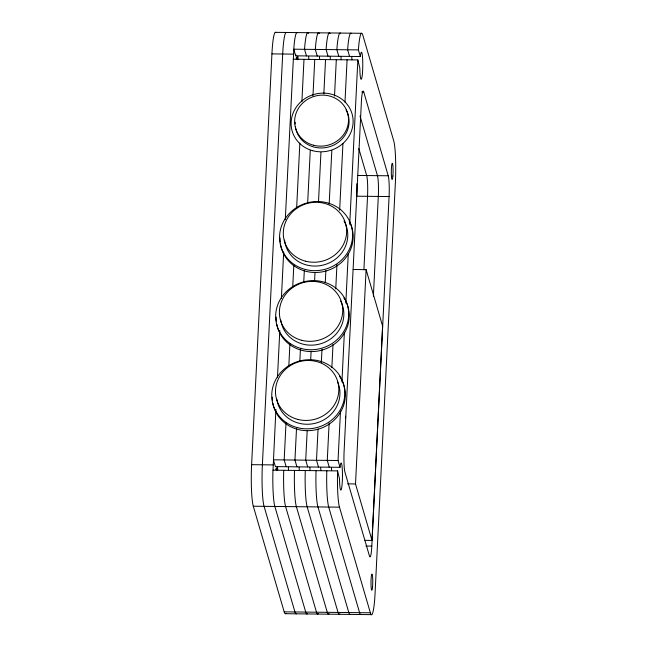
<?xml version="1.0" encoding="UTF-8"?>
<svg xmlns="http://www.w3.org/2000/svg" width="647" height="647" viewBox="0 0 647 647"><rect width="100%" height="100%" fill="white"/><g stroke="black" fill="none" stroke-linecap="round" stroke-linejoin="round"><path stroke-width="0.97" d="M283.726 470.304L283.645 473.321A32.512 3.518 -89.4 0 0 285.61 506.569L316.504 612.208A32.512 3.518 -89.4 0 0 318.3 613.574M294.498 470.418L294.417 473.442A32.512 3.518 -89.4 0 0 296.383 506.69L327.277 612.329A32.512 3.518 -89.4 0 0 329.072 613.688M305.271 470.539L305.19 473.555A32.512 3.518 -89.4 0 0 307.155 506.811L338.049 612.442A32.512 3.518 -89.4 0 0 339.845 613.809M316.043 470.652L315.962 473.677A32.512 3.518 -89.4 0 0 317.928 506.924L348.822 612.563A32.512 3.518 -89.4 0 0 350.156 614.415M326.816 470.773L326.735 473.798A32.512 3.518 -89.4 0 0 328.7 507.046L359.595 612.685A32.512 3.518 -89.4 0 0 360.929 614.529M272.953 470.183L337.588 470.895L337.508 473.911A32.512 3.518 -89.4 0 0 339.473 507.159L370.367 612.798L284.187 611.852L253.292 506.221A32.512 3.518 -89.4 0 1 251.61 464.675L271.926 53.887A32.512 3.518 -89.4 0 1 275.759 32.415M275.905 409.397L272.872 473.208A32.512 3.518 -89.4 0 0 274.838 506.455L305.732 612.094A32.512 3.518 -89.4 0 0 307.527 613.453M277.498 377.104L279.795 330.649M281.388 298.372L283.685 251.95M285.287 219.665L293.973 46.576A32.512 3.518 -89.4 0 1 297.305 32.649M286.031 422.588L284.179 459.92L286.168 466.722M288.821 366.089L289.921 343.889M292.711 287.381L293.811 265.189M296.609 208.682L299.852 143.092M301.898 101.725L303.993 59.346M296.504 428.759L294.951 460.041L296.941 466.835M299.844 361.155L300.443 349.048M303.734 282.456L304.333 270.349M307.681 202.746L310.277 150.274M312.97 95.788L314.765 59.467M307.171 430.902L305.724 460.163L307.713 466.956M310.665 360.266L311.118 351.184M314.555 281.566L315.008 272.484M318.502 201.856L320.944 152.409M323.84 93.888L325.538 59.581M318.049 429.001L316.504 460.276L318.486 467.077M321.341 362.401L321.988 349.283M325.279 282.69L325.878 270.583M329.177 203.991L331.822 150.508M334.515 96.023L336.311 59.702M329.121 423.065L327.277 460.397L329.258 467.191M331.862 367.569L333.011 344.358M335.753 288.861L336.95 264.647M339.651 210.162L342.942 143.569M344.988 102.194L347.083 59.823M338.049 460.51L273.406 459.807L275.396 466.6L340.031 467.312L338.049 460.51L340.492 411.071M341.94 381.811L344.382 332.372M345.83 303.111L348.272 253.664M349.72 224.404L357.856 59.936L293.22 59.233M363.897 269.856L367.536 196.316A16.256 1.763 -89.4 0 0 366.695 175.547L358.81 148.584M365.037 540.35L372.017 540.431L355.51 483.964L366.105 269.645L353.141 269.508M373.376 296.164L378.309 196.437A16.256 1.763 -89.4 0 0 377.468 175.66L360.007 115.959M372.017 540.431L382.612 326.104L366.105 269.645M363.743 91.995A16.256 1.763 -89.4 0 0 361.39 101.846L344.099 451.388A16.256 1.763 -89.4 0 0 344.94 472.164L369.437 555.943A16.256 1.763 -89.4 0 0 371.799 546.1L389.082 196.551A16.256 1.763 -89.4 0 0 388.24 175.782L363.743 91.995L361.786 91.979M358.406 49.9L293.77 49.196L295.711 55.82L360.347 56.524L358.406 49.9L358.608 47.28A32.512 3.518 -89.4 0 1 362.813 35.148L393.708 140.779A32.512 3.518 -89.4 0 1 395.39 182.325L375.074 593.113A32.512 3.518 -89.4 0 1 370.367 612.798M295.711 55.82L295.825 54.736M360.347 56.524L360.468 55.44A13.547 1.464 -89.4 0 1 362.643 58.917A13.547 1.464 -89.4 0 1 361.673 78.465A13.547 1.464 -89.4 0 1 359.837 68.194L357.856 59.936M340.031 467.312L340.152 466.22A13.547 1.464 -89.4 0 1 342.328 469.698A13.547 1.464 -89.4 0 1 341.365 489.245A13.547 1.464 -89.4 0 1 339.521 478.982L337.588 470.895M275.298 32.35L361.479 33.296M271.926 53.887L293.471 54.13M357.88 175.45L388.24 175.782M389.082 196.551L356.764 196.195A16.256 1.763 -89.4 0 0 356.829 183.772M251.61 464.675L273.155 464.91M347.528 483.883L355.51 483.964M253.292 506.221L339.473 507.159M365.919 546.036L371.799 546.1M285.521 613.704L371.702 614.65M349.574 56.41L347.633 49.787L347.835 47.166A32.512 3.518 -89.4 0 1 351.167 33.24M338.802 56.289L336.861 49.665L337.063 47.045A32.512 3.518 -89.4 0 1 340.395 33.126M328.029 56.176L326.088 49.552L326.29 46.932A32.512 3.518 -89.4 0 1 330.067 33.628M317.256 56.054L315.315 49.431L315.518 46.81A32.512 3.518 -89.4 0 1 319.294 33.507M306.484 55.941L304.543 49.318L304.745 46.689A32.512 3.518 -89.4 0 1 308.522 33.393M309.881 467.417A13.547 1.464 -89.4 0 1 310.059 470.393M330.196 56.637A13.547 1.464 -89.4 0 1 330.374 59.605M340.969 56.758A13.547 1.464 -89.4 0 1 341.147 59.726M320.653 467.538A13.547 1.464 -89.4 0 1 320.831 470.506M277.563 467.069A13.547 1.464 -89.4 0 1 277.741 470.037M297.879 56.281A13.547 1.464 -89.4 0 1 298.057 59.257M288.336 467.183A13.547 1.464 -89.4 0 1 288.513 470.151M308.651 56.402A13.547 1.464 -89.4 0 1 308.829 59.37M346.072 109.958A27.093 25.379 -16.3 0 1 330.302 146.481A27.093 25.379 -16.3 0 1 295.42 126.917M295.161 124.062A27.093 25.379 -16.3 0 1 295.186 122.162M345.425 300.523A36.709 34.388 -16.3 0 1 324.074 349.469A36.709 34.388 -16.3 0 1 276.714 324.082M276.309 321.09A36.709 34.388 -16.3 0 1 276.204 317.079M343.889 297.952A36.709 34.388 -16.3 0 1 344.94 299.65M340.597 300.984A31.832 29.819 -16.3 0 1 321.373 343.549A31.832 29.819 -16.3 0 1 280.774 320.136M349.331 221.428A36.709 34.388 -16.3 0 1 327.479 270.543A36.709 34.388 -16.3 0 1 280.458 244M280.216 241.994A36.709 34.388 -16.3 0 1 280.111 237.983M344.034 221.039A31.832 29.819 -16.3 0 1 325.279 264.461A31.832 29.819 -16.3 0 1 284.567 240.069M339.408 376.214A36.709 34.388 -16.3 0 1 322.157 427.821A36.709 34.388 -16.3 0 1 272.799 403.178M272.395 400.186A36.709 34.388 -16.3 0 1 272.266 397.177M337.54 381.843A31.832 29.819 -16.3 0 1 316.464 422.952A31.832 29.819 -16.3 0 1 276.859 399.231M345.652 416.199A31.832 29.819 -16.3 0 1 345.385 418.164M286.532 32.536A32.512 3.518 -89.4 0 0 282.699 54.008L262.383 464.789A32.512 3.518 -89.4 0 0 264.065 506.334L294.959 611.973A32.512 3.518 -89.4 0 0 296.294 613.825M296.164 58.861A8.128 0.882 -89.4 0 1 297.394 59.791M275.848 469.641A8.128 0.882 -89.4 0 1 277.078 470.571M351.742 56.871A13.547 1.464 -89.4 0 1 351.919 59.839M331.426 467.652A13.547 1.464 -89.4 0 1 331.604 470.628M319.424 56.515A13.547 1.464 -89.4 0 1 319.602 59.492M299.108 467.304A13.547 1.464 -89.4 0 1 299.286 470.272M285.982 613.219A32.512 3.518 -89.4 0 1 284.187 611.852M312.695 150.711A31.153 29.18 -16.3 0 0 352.405 115.19A31.153 29.18 -16.3 0 0 301.243 101.474A31.153 29.18 -16.3 0 0 312.695 150.711M313.391 145.203A27.093 25.379 -16.3 0 0 347.924 114.317A27.093 25.379 -16.3 0 0 303.435 102.388A27.093 25.379 -16.3 0 0 313.391 145.203M301.858 340.338A31.832 29.819 -16.3 0 0 341.915 303.54A31.832 29.819 -16.3 0 0 289.411 290.204A31.832 29.819 -16.3 0 0 301.858 340.338M301.567 348.604A36.709 34.388 -16.3 0 0 347.762 306.16A36.709 34.388 -16.3 0 0 287.219 290.794A36.709 34.388 -16.3 0 0 301.567 348.604M305.764 261.242A31.832 29.819 -16.3 0 0 345.83 224.444A31.832 29.819 -16.3 0 0 293.326 211.108A31.832 29.819 -16.3 0 0 305.764 261.242M305.473 269.508A36.709 34.388 -16.3 0 0 351.677 227.065A36.709 34.388 -16.3 0 0 291.126 211.698A36.709 34.388 -16.3 0 0 305.473 269.508M297.943 419.434A31.832 29.819 -16.3 0 0 338.009 382.628A31.832 29.819 -16.3 0 0 285.505 369.3A31.832 29.819 -16.3 0 0 297.943 419.434M297.652 427.691A36.709 34.388 -16.3 0 0 343.848 385.256A36.709 34.388 -16.3 0 0 283.305 369.882A36.709 34.388 -16.3 0 0 297.652 427.691M392.866 176.016A8.128 0.882 -89.4 0 0 392.349 163.295A8.128 0.882 -89.4 0 0 391.362 174.876A8.128 0.882 -89.4 0 0 392.866 176.016M372.551 586.805A8.128 0.882 -89.4 0 0 372.041 574.083A8.128 0.882 -89.4 0 0 371.046 585.664A8.128 0.882 -89.4 0 0 372.551 586.805"/></g></svg>
